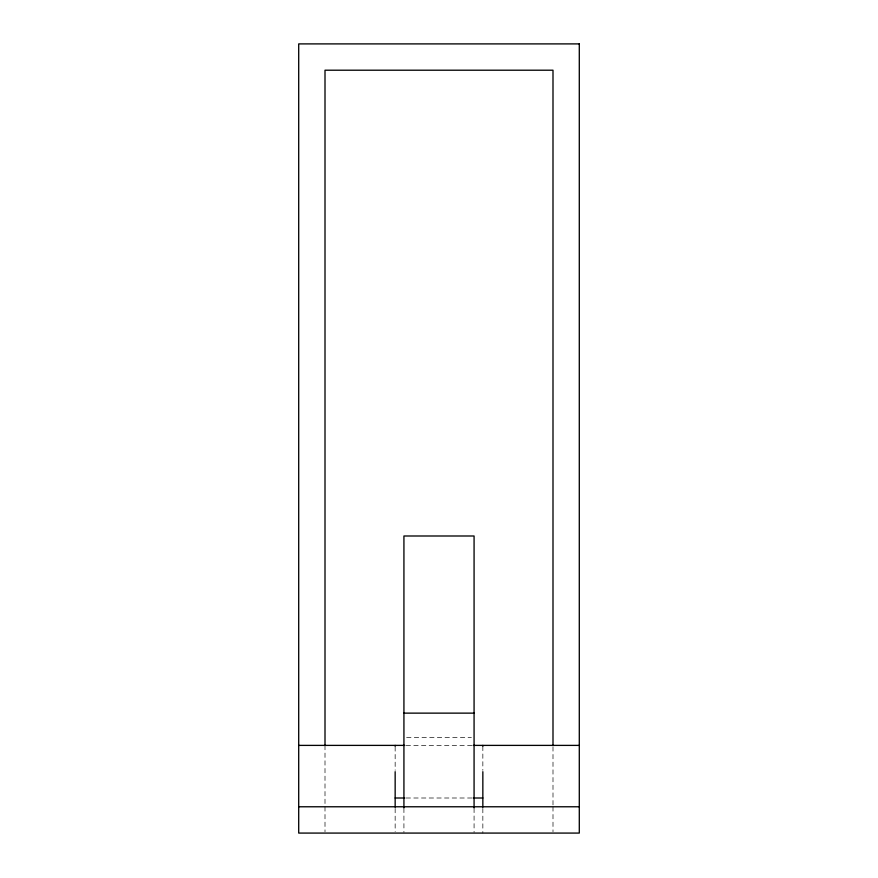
<?xml version="1.0" encoding="UTF-8"?>
<svg xmlns="http://www.w3.org/2000/svg" width="878" height="878" viewBox="0 0 878 878"><rect width="100%" height="100%" fill="white"/><g stroke="black" fill="none" stroke-linecap="round" stroke-linejoin="round"><path stroke-width="0.66" stroke-dasharray="4.39 3.29" d="M406.624 737.663L471.376 737.663M406.119 745.389L471.881 745.389M406.119 798.003L471.881 798.003M552.997 746.75L552.997 805.411M552.997 806.772L552.997 831.762M482.845 746.289L482.845 770.335M482.845 808.418L482.845 833.079M474.076 808.254L474.076 832.333M403.924 808.254L403.924 832.333M395.155 746.761L395.155 770.335M395.155 808.418L395.155 831.707M325.003 745.389L325.003 805.411M325.003 806.772L325.003 831.762"/><path stroke-width="1.32" d="M403.924 713.134L474.076 713.134M298.707 745.389L404.747 745.389M473.253 745.389L579.293 745.389M395.155 798.003L404.747 798.003M473.253 798.003L482.845 798.003M298.707 806.772L579.293 806.772M552.997 745.389L552.997 70.207L325.003 70.207L325.003 745.389M482.845 745.389L482.845 746.289M482.845 771.696L482.845 807.156M474.076 807.804L474.076 535.997L403.924 535.997L403.924 807.804M395.155 745.389L395.155 746.289M395.155 771.696L395.155 807.156M579.293 43.9L298.707 43.9L298.707 833.079L579.293 833.079L579.293 43.9"/></g></svg>
